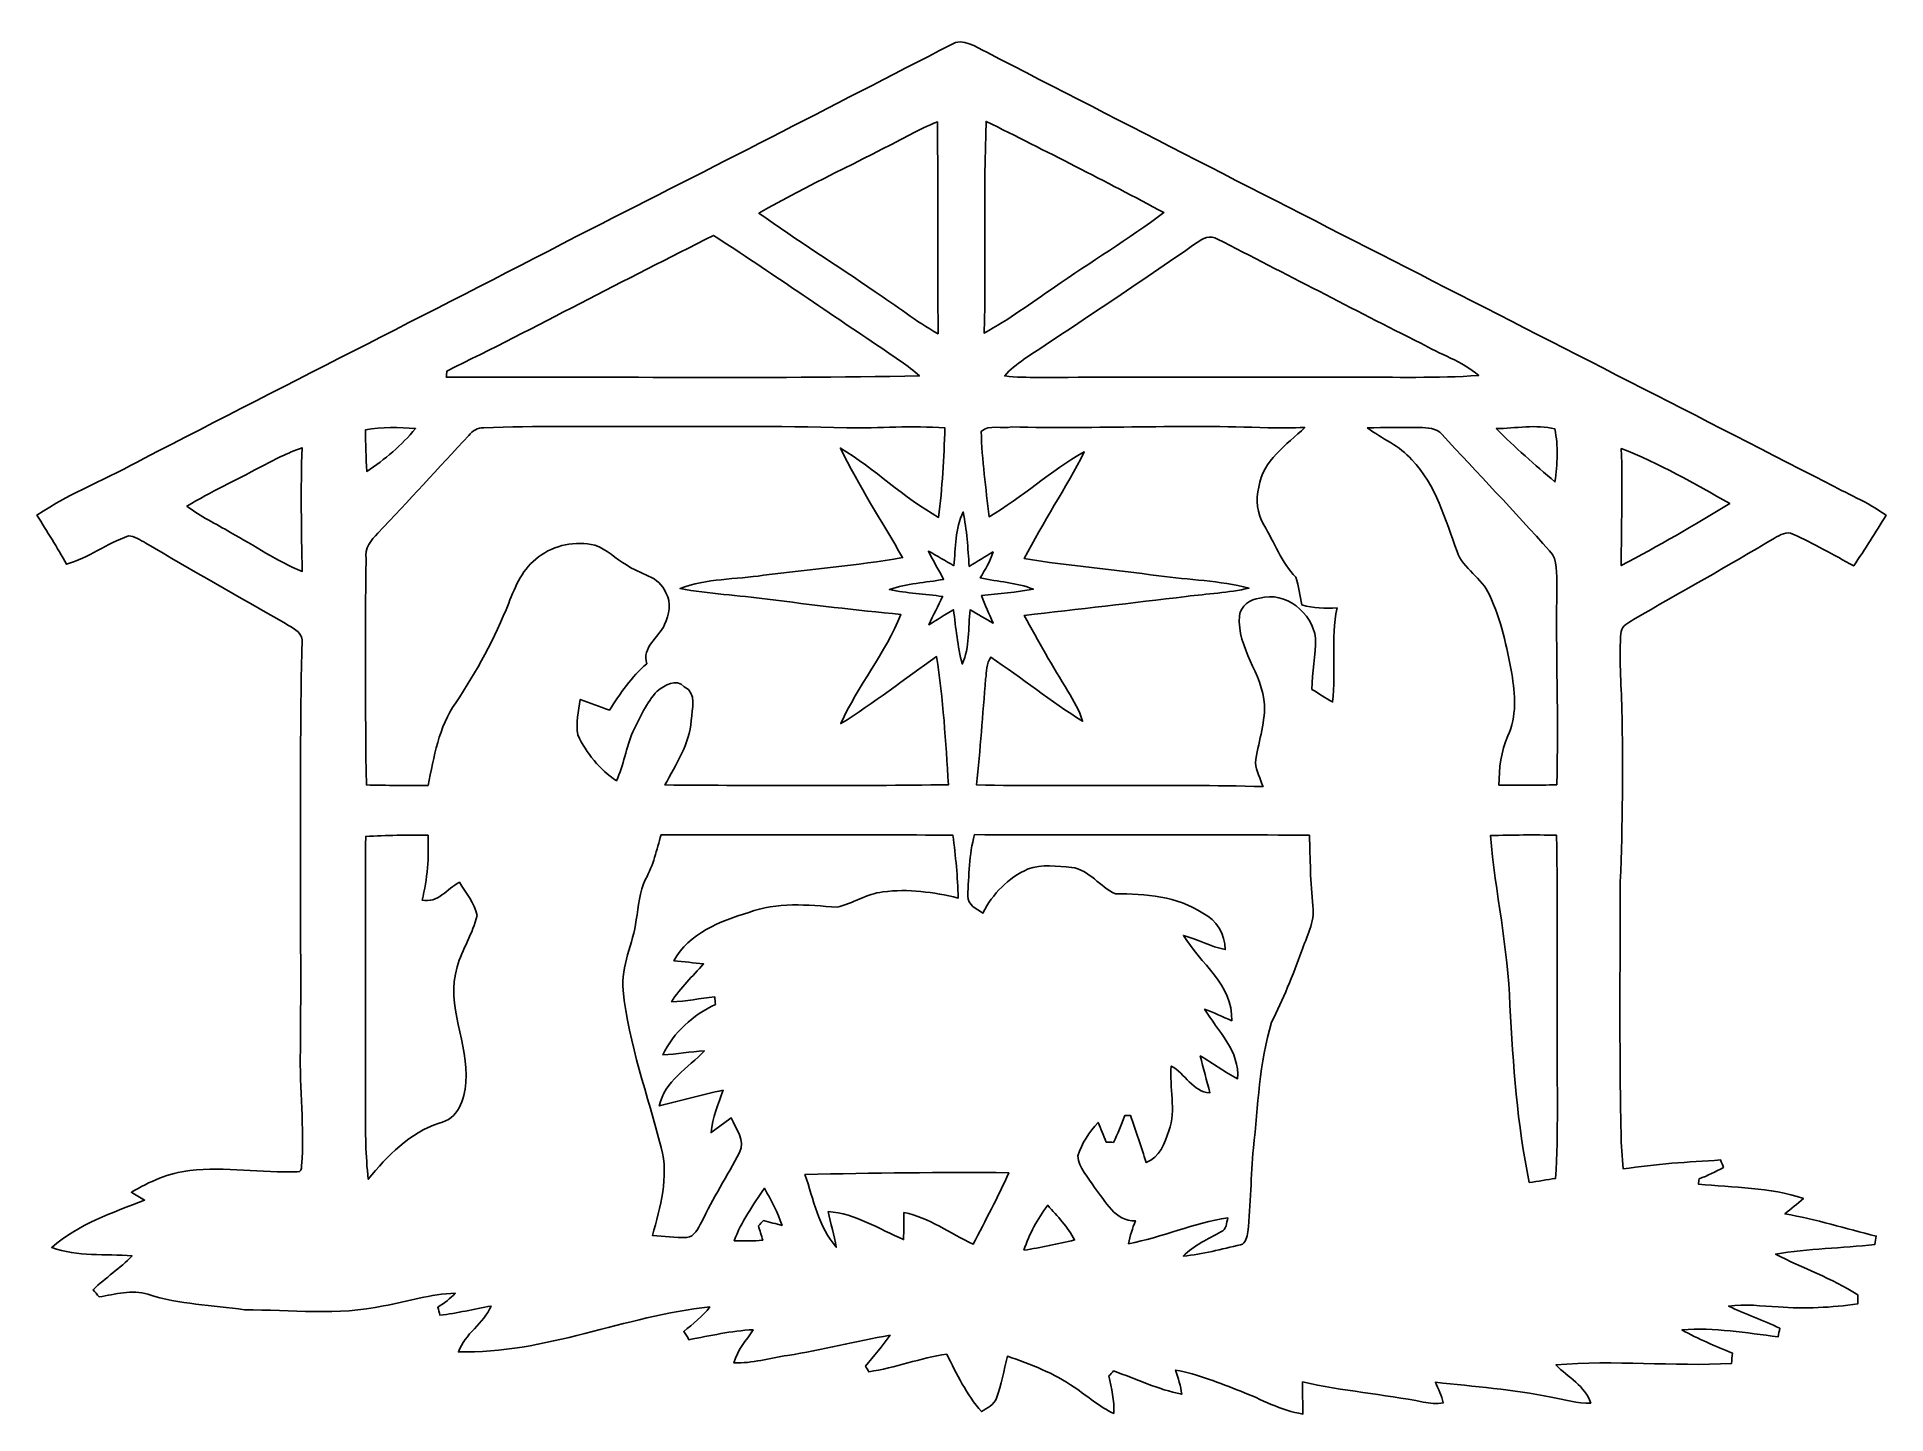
# Model space of a CAD drawing. Header units: centimetres. Extents: x -14.4 to 14.6, y -11 to 10.7.
import ezdxf

# ---------------------------------------------------------------- set-up
doc = ezdxf.new("R2010")
doc.units = ezdxf.units.CM
doc.header["$MEASUREMENT"] = 0
doc.layers.add('Layer 1', color=7, linetype='Continuous')

msp = doc.modelspace()

# ---------------------------------------------------------------- linework, layer by layer
at = {"layer": 'Layer 1'}
for points, knots in [([(-0.05997, 10.57381), (0.13335, 10.69587), (0.33161, 10.53465), (0.50518, 10.45422), (0.50518, 10.45422), (4.89902, 8.18621), (9.30875, 5.94924), (13.70542, 3.68653), (13.70542, 3.68653), (14.01727, 3.51719), (14.35171, 3.38279), (14.64063, 3.17394), (14.64063, 3.17394), (14.47412, 2.90654), (14.30937, 2.63843), (14.13298, 2.37772), (14.13298, 2.37772), (13.81654, 2.54741), (13.5061, 2.73156), (13.17766, 2.8762), (13.17766, 2.8762), (13.07747, 2.92841), (12.97411, 2.86279), (12.88838, 2.81446), (12.88838, 2.81446), (12.15566, 2.37666), (11.40989, 1.96039), (10.66976, 1.53458), (10.66976, 1.53458), (10.59603, 1.48414), (10.49408, 1.44321), (10.47538, 1.34514), (10.47538, 1.34514), (10.43658, 0.93874), (10.47962, 0.53093), (10.48844, 0.12383), (10.48844, 0.12383), (10.50607, -0.7814), (10.50114, -1.68769), (10.46304, -2.59292), (10.46304, -2.59292), (10.46057, -3.90948), (10.44716, -5.22711), (10.47538, -6.54367), (10.47538, -6.54367), (10.47926, -6.73206), (10.48773, -6.91974), (10.5096, -7.10706), (10.5096, -7.10706), (11.01654, -7.0291), (11.52878, -6.99488), (12.04066, -6.96595), (12.04066, -6.96595), (12.05512, -7.00476), (12.06994, -7.04356), (12.08511, -7.08272), (12.08511, -7.08272), (11.9634, -7.15433), (11.83322, -7.21042), (11.70234, -7.26334), (11.70234, -7.26334), (11.69952, -7.2838), (11.69458, -7.32508), (11.69211, -7.34554), (11.69211, -7.34554), (12.24209, -7.40057), (12.81359, -7.39175), (13.3417, -7.57167), (13.3417, -7.57167), (13.24716, -7.65528), (13.14662, -7.73148), (13.05066, -7.81297), (13.05066, -7.81297), (13.53714, -7.89552), (14.0081, -8.04686), (14.48682, -8.16292), (14.48682, -8.16292), (14.47941, -8.20632), (14.47271, -8.24971), (14.46601, -8.29345), (14.46601, -8.29345), (13.94636, -8.35413), (13.42143, -8.35872), (12.90461, -8.44515), (12.90461, -8.44515), (13.32865, -8.67304), (13.79255, -8.82121), (14.19719, -9.0872), (14.19719, -9.0872), (14.19719, -9.13306), (14.19789, -9.17893), (14.1986, -9.22549), (14.1986, -9.22549), (13.78409, -9.29111), (13.36252, -9.30592), (12.94412, -9.277), (12.94412, -9.277), (12.68554, -9.26571), (12.42413, -9.22479), (12.16625, -9.26324), (12.16625, -9.26324), (12.42907, -9.38989), (12.706, -9.48478), (12.96952, -9.61108), (12.96952, -9.61108), (12.96176, -9.65588), (12.95435, -9.70139), (12.9473, -9.7469), (12.9473, -9.7469), (12.44494, -9.68551), (11.94082, -9.5952), (11.43317, -9.6393), (11.43317, -9.6393), (11.68682, -9.78288), (11.95846, -9.89118), (12.22692, -10.00372), (12.22692, -10.00372), (12.22093, -10.05769), (12.21564, -10.11202), (12.21034, -10.1667), (12.21034, -10.1667), (11.29065, -10.21468), (10.3699, -10.10673), (9.45127, -10.18999), (9.45127, -10.18999), (9.64036, -10.38154), (9.91129, -10.51807), (9.99878, -10.7883), (9.99878, -10.7883), (9.78747, -10.79606), (9.58286, -10.73326), (9.37719, -10.69658), (9.37719, -10.69658), (8.77711, -10.57416), (8.1661, -10.52759), (7.55826, -10.46127), (7.55826, -10.46127), (7.60236, -10.56781), (7.65387, -10.67223), (7.68103, -10.78583), (7.68103, -10.78583), (7.57626, -10.80488), (7.46936, -10.79041), (7.366, -10.77242), (7.366, -10.77242), (6.73629, -10.64966), (6.09529, -10.5985), (5.46947, -10.45527), (5.46947, -10.45527), (5.46312, -10.62355), (5.4737, -10.79218), (5.4737, -10.96116), (5.4737, -10.96116), (5.12445, -10.90895), (4.82071, -10.72621), (4.4958, -10.60309), (4.4958, -10.60309), (4.16172, -10.47291), (3.82764, -10.33498), (3.47345, -10.27042), (3.47345, -10.27042), (3.51296, -10.3946), (3.55318, -10.51913), (3.56799, -10.6493), (3.56799, -10.6493), (3.19652, -10.57522), (2.85256, -10.408), (2.49696, -10.28312), (2.49696, -10.28312), (2.47227, -10.30922), (2.44792, -10.33568), (2.42394, -10.36249), (2.42394, -10.36249), (2.46627, -10.55511), (2.51319, -10.75126), (2.49908, -10.95057), (2.49908, -10.95057), (2.27259, -10.84509), (2.08597, -10.67788), (1.87995, -10.541), (1.87995, -10.541), (1.56104, -10.31769), (1.19451, -10.17658), (0.82797, -10.05276), (0.82797, -10.05276), (0.76835, -10.27183), (0.74154, -10.50043), (0.65617, -10.7121), (0.65617, -10.7121), (0.61842, -10.81722), (0.51259, -10.86873), (0.42298, -10.92235), (0.42298, -10.92235), (0.18344, -10.65777), (0.03528, -10.33216), (-0.12629, -10.01854), (-0.12629, -10.01854), (-0.54187, -10.07851), (-0.93557, -10.23655), (-1.35114, -10.29547), (-1.35114, -10.29547), (-1.36384, -10.27359), (-1.38889, -10.2302), (-1.40159, -10.20833), (-1.40159, -10.20833), (-1.27141, -10.04746), (-1.13489, -9.89083), (-1.01635, -9.72114), (-1.01635, -9.72114), (-1.55469, -9.81992), (-2.08562, -9.95468), (-2.62678, -10.03935), (-2.62678, -10.03935), (-2.90724, -10.07921), (-3.18382, -10.16635), (-3.46957, -10.15682), (-3.46957, -10.15682), (-3.41912, -9.95539), (-3.27625, -9.80581), (-3.16971, -9.63577), (-3.16971, -9.63577), (-3.51014, -9.65165), (-3.84316, -9.73138), (-4.17724, -9.79205), (-4.17724, -9.79205), (-4.20441, -9.74866), (-4.23157, -9.70597), (-4.25838, -9.66329), (-4.25838, -9.66329), (-4.11692, -9.54052), (-3.9624, -9.42799), (-3.84951, -9.27629), (-3.84951, -9.27629), (-5.18407, -9.41388), (-6.44172, -10.01959), (-7.80062, -9.98326), (-7.80062, -9.98326), (-7.70184, -9.69574), (-7.4041, -9.54158), (-7.28839, -9.26289), (-7.28839, -9.26289), (-7.5565, -9.30875), (-7.82073, -9.37648), (-8.09131, -9.40752), (-8.09131, -9.40752), (-8.10295, -9.36449), (-8.11424, -9.32251), (-8.12588, -9.28053), (-8.12588, -9.28053), (-8.02569, -9.21844), (-7.9315, -9.14717), (-7.85072, -9.0611), (-7.85072, -9.0611), (-8.23524, -9.06709), (-8.60143, -9.19833), (-8.97784, -9.26077), (-8.97784, -9.26077), (-9.69751, -9.41599), (-10.43587, -9.32427), (-11.16401, -9.32039), (-11.16401, -9.32039), (-11.67059, -9.24278), (-12.192, -9.24101), (-12.68201, -9.07803), (-12.68201, -9.07803), (-12.93742, -8.99583), (-13.19706, -9.08121), (-13.45106, -9.11754), (-13.45106, -9.11754), (-13.48211, -9.07979), (-13.51315, -9.0424), (-13.5442, -9.00536), (-13.5442, -9.00536), (-13.35088, -8.81556), (-13.11734, -8.67198), (-12.93178, -8.47408), (-12.93178, -8.47408), (-13.35158, -8.43915), (-13.79255, -8.49348), (-14.19472, -8.34072), (-14.19472, -8.34072), (-13.77703, -7.97525), (-13.24363, -7.79674), (-12.73634, -7.59566), (-12.73634, -7.59566), (-12.80513, -7.55368), (-12.87427, -7.51311), (-12.94342, -7.47219), (-12.94342, -7.47219), (-12.66049, -7.30779), (-12.35428, -7.16809), (-12.02619, -7.1314), (-12.02619, -7.1314), (-11.46246, -7.06261), (-10.89872, -7.1755), (-10.33498, -7.15081), (-10.33498, -7.15081), (-10.27007, -7.16668), (-10.27254, -7.10353), (-10.2676, -7.05838), (-10.2676, -7.05838), (-10.21962, -6.45231), (-10.30182, -5.84553), (-10.28488, -5.23875), (-10.28488, -5.23875), (-10.27007, -3.08786), (-10.31028, -0.93592), (-10.26019, 1.21391), (-10.26019, 1.21391), (-10.27289, 1.35184), (-10.42564, 1.40229), (-10.52054, 1.47391), (-10.52054, 1.47391), (-11.25608, 1.88877), (-11.99021, 2.30611), (-12.71658, 2.73685), (-12.71658, 2.73685), (-12.80336, 2.78095), (-12.88979, 2.84762), (-12.99069, 2.84974), (-12.99069, 2.84974), (-13.32689, 2.72979), (-13.61687, 2.50402), (-13.96153, 2.40312), (-13.96153, 2.40312), (-14.10688, 2.66629), (-14.26916, 2.91959), (-14.42685, 3.17535), (-14.42685, 3.17535), (-13.90086, 3.53201), (-13.29866, 3.75708), (-12.74516, 4.06647), (-12.74516, 4.06647), (-10.41153, 5.27685), (-8.06203, 6.45513), (-5.73088, 7.66974), (-5.73088, 7.66974), (-3.83575, 8.62824), (-1.94628, 9.59802), (-0.05997, 10.57381), (-0.05997, 10.57381), (-0.05997, 10.57381), (-0.05997, 10.57381), (-0.05997, 10.57381)], [0, 0, 0, 0, 0.01149425, 0.01149425, 0.01149425, 0.01149425, 0.02298851, 0.02298851, 0.02298851, 0.02298851, 0.03448276, 0.03448276, 0.03448276, 0.03448276, 0.04597701, 0.04597701, 0.04597701, 0.04597701, 0.05747126, 0.05747126, 0.05747126, 0.05747126, 0.06896552, 0.06896552, 0.06896552, 0.06896552, 0.08045977, 0.08045977, 0.08045977, 0.08045977, 0.09195402, 0.09195402, 0.09195402, 0.09195402, 0.10344828, 0.10344828, 0.10344828, 0.10344828, 0.11494253, 0.11494253, 0.11494253, 0.11494253, 0.12643678, 0.12643678, 0.12643678, 0.12643678, 0.13793103, 0.13793103, 0.13793103, 0.13793103, 0.14942529, 0.14942529, 0.14942529, 0.14942529, 0.16091954, 0.16091954, 0.16091954, 0.16091954, 0.17241379, 0.17241379, 0.17241379, 0.17241379, 0.18390805, 0.18390805, 0.18390805, 0.18390805, 0.1954023, 0.1954023, 0.1954023, 0.1954023, 0.20689655, 0.20689655, 0.20689655, 0.20689655, 0.2183908, 0.2183908, 0.2183908, 0.2183908, 0.22988506, 0.22988506, 0.22988506, 0.22988506, 0.24137931, 0.24137931, 0.24137931, 0.24137931, 0.25287356, 0.25287356, 0.25287356, 0.25287356, 0.26436782, 0.26436782, 0.26436782, 0.26436782, 0.27586207, 0.27586207, 0.27586207, 0.27586207, 0.28735632, 0.28735632, 0.28735632, 0.28735632, 0.29885057, 0.29885057, 0.29885057, 0.29885057, 0.31034483, 0.31034483, 0.31034483, 0.31034483, 0.32183908, 0.32183908, 0.32183908, 0.32183908, 0.33333333, 0.33333333, 0.33333333, 0.33333333, 0.34482759, 0.34482759, 0.34482759, 0.34482759, 0.35632184, 0.35632184, 0.35632184, 0.35632184, 0.36781609, 0.36781609, 0.36781609, 0.36781609, 0.37931034, 0.37931034, 0.37931034, 0.37931034, 0.3908046, 0.3908046, 0.3908046, 0.3908046, 0.40229885, 0.40229885, 0.40229885, 0.40229885, 0.4137931, 0.4137931, 0.4137931, 0.4137931, 0.42528736, 0.42528736, 0.42528736, 0.42528736, 0.43678161, 0.43678161, 0.43678161, 0.43678161, 0.44827586, 0.44827586, 0.44827586, 0.44827586, 0.45977011, 0.45977011, 0.45977011, 0.45977011, 0.47126437, 0.47126437, 0.47126437, 0.47126437, 0.48275862, 0.48275862, 0.48275862, 0.48275862, 0.49425287, 0.49425287, 0.49425287, 0.49425287, 0.50574713, 0.50574713, 0.50574713, 0.50574713, 0.51724138, 0.51724138, 0.51724138, 0.51724138, 0.52873563, 0.52873563, 0.52873563, 0.52873563, 0.54022989, 0.54022989, 0.54022989, 0.54022989, 0.55172414, 0.55172414, 0.55172414, 0.55172414, 0.56321839, 0.56321839, 0.56321839, 0.56321839, 0.57471264, 0.57471264, 0.57471264, 0.57471264, 0.5862069, 0.5862069, 0.5862069, 0.5862069, 0.59770115, 0.59770115, 0.59770115, 0.59770115, 0.6091954, 0.6091954, 0.6091954, 0.6091954, 0.62068966, 0.62068966, 0.62068966, 0.62068966, 0.63218391, 0.63218391, 0.63218391, 0.63218391, 0.64367816, 0.64367816, 0.64367816, 0.64367816, 0.65517241, 0.65517241, 0.65517241, 0.65517241, 0.66666667, 0.66666667, 0.66666667, 0.66666667, 0.67816092, 0.67816092, 0.67816092, 0.67816092, 0.68965517, 0.68965517, 0.68965517, 0.68965517, 0.70114943, 0.70114943, 0.70114943, 0.70114943, 0.71264368, 0.71264368, 0.71264368, 0.71264368, 0.72413793, 0.72413793, 0.72413793, 0.72413793, 0.73563218, 0.73563218, 0.73563218, 0.73563218, 0.74712644, 0.74712644, 0.74712644, 0.74712644, 0.75862069, 0.75862069, 0.75862069, 0.75862069, 0.77011494, 0.77011494, 0.77011494, 0.77011494, 0.7816092, 0.7816092, 0.7816092, 0.7816092, 0.79310345, 0.79310345, 0.79310345, 0.79310345, 0.8045977, 0.8045977, 0.8045977, 0.8045977, 0.81609195, 0.81609195, 0.81609195, 0.81609195, 0.82758621, 0.82758621, 0.82758621, 0.82758621, 0.83908046, 0.83908046, 0.83908046, 0.83908046, 0.85057471, 0.85057471, 0.85057471, 0.85057471, 0.86206897, 0.86206897, 0.86206897, 0.86206897, 0.87356322, 0.87356322, 0.87356322, 0.87356322, 0.88505747, 0.88505747, 0.88505747, 0.88505747, 0.89655172, 0.89655172, 0.89655172, 0.89655172, 0.90804598, 0.90804598, 0.90804598, 0.90804598, 0.91954023, 0.91954023, 0.91954023, 0.91954023, 0.93103448, 0.93103448, 0.93103448, 0.93103448, 0.94252874, 0.94252874, 0.94252874, 0.94252874, 0.95402299, 0.95402299, 0.95402299, 0.95402299, 0.96551724, 0.96551724, 0.96551724, 0.96551724, 0.97701149, 0.97701149, 0.97701149, 0.97701149, 1, 1, 1, 1]), ([(-0.69709, 9.16164), (-1.48661, 8.74148), (-2.30329, 8.37001), (-3.07834, 7.92445), (-3.07834, 7.92445), (-2.48038, 7.49653), (-1.85349, 7.10918), (-1.25166, 6.6862), (-1.25166, 6.6862), (-0.91616, 6.47559), (-0.6096, 6.21982), (-0.26211, 6.02862), (-0.26211, 6.02862), (-0.26458, 7.13881), (-0.25929, 8.24936), (-0.27234, 9.35919), (-0.27234, 9.35919), (-0.41945, 9.30522), (-0.55951, 9.23537), (-0.69709, 9.16164), (-0.69709, 9.16164), (-0.69709, 9.16164), (-0.69709, 9.16164), (-0.69709, 9.16164)], [0, 0, 0, 0, 0.14285714, 0.14285714, 0.14285714, 0.14285714, 0.28571429, 0.28571429, 0.28571429, 0.28571429, 0.42857143, 0.42857143, 0.42857143, 0.42857143, 0.57142857, 0.57142857, 0.57142857, 0.57142857, 0.71428571, 0.71428571, 0.71428571, 0.71428571, 1, 1, 1, 1]), ([(0.49459, 9.36872), (0.45156, 8.25959), (0.49671, 7.14939), (0.46179, 6.03991), (0.46179, 6.03991), (0.85196, 6.24487), (1.19944, 6.51863), (1.56704, 6.75957), (1.56704, 6.75957), (2.13642, 7.15716), (2.73226, 7.51769), (3.28895, 7.93362), (3.28895, 7.93362), (2.36573, 8.4268), (1.43157, 8.90235), (0.49459, 9.36872), (0.49459, 9.36872), (0.49459, 9.36872), (0.49459, 9.36872), (0.49459, 9.36872)], [0, 0, 0, 0, 0.16666667, 0.16666667, 0.16666667, 0.16666667, 0.33333333, 0.33333333, 0.33333333, 0.33333333, 0.5, 0.5, 0.5, 0.5, 0.66666667, 0.66666667, 0.66666667, 0.66666667, 1, 1, 1, 1]), ([(-7.98336, 5.44089), (-7.98583, 5.41726), (-7.99112, 5.36963), (-7.99359, 5.34599), (-7.99359, 5.34599), (-5.51356, 5.35552), (-3.03318, 5.31918), (-0.55351, 5.36469), (-0.55351, 5.36469), (-0.73307, 5.53403), (-0.94968, 5.65644), (-1.14794, 5.80108), (-1.14794, 5.80108), (-2.02988, 6.39022), (-2.90054, 6.99664), (-3.78989, 7.57414), (-3.78989, 7.57414), (-5.19395, 6.87564), (-6.57719, 6.13445), (-7.98336, 5.44089), (-7.98336, 5.44089), (-7.98336, 5.44089), (-7.98336, 5.44089), (-7.98336, 5.44089)], [0, 0, 0, 0, 0.14285714, 0.14285714, 0.14285714, 0.14285714, 0.28571429, 0.28571429, 0.28571429, 0.28571429, 0.42857143, 0.42857143, 0.42857143, 0.42857143, 0.57142857, 0.57142857, 0.57142857, 0.57142857, 0.71428571, 0.71428571, 0.71428571, 0.71428571, 1, 1, 1, 1]), ([(3.79977, 7.45666), (2.90407, 6.83013), (1.99108, 6.22864), (1.08162, 5.62257), (1.08162, 5.62257), (0.97896, 5.5432), (0.86572, 5.47194), (0.7874, 5.36646), (0.7874, 5.36646), (0.96414, 5.33576), (1.14371, 5.34599), (1.32292, 5.34106), (1.32292, 5.34106), (2.96898, 5.34776), (4.61539, 5.34353), (6.26181, 5.34458), (6.26181, 5.34458), (6.92079, 5.34705), (7.58084, 5.32765), (8.23912, 5.37175), (8.23912, 5.37175), (7.97489, 5.60352), (7.62529, 5.70124), (7.32719, 5.87975), (7.32719, 5.87975), (6.25581, 6.41456), (5.19747, 6.97442), (4.13068, 7.51805), (4.13068, 7.51805), (4.01884, 7.59178), (3.89537, 7.52334), (3.79977, 7.45666), (3.79977, 7.45666), (3.79977, 7.45666), (3.79977, 7.45666), (3.79977, 7.45666)], [0, 0, 0, 0, 0.1, 0.1, 0.1, 0.1, 0.2, 0.2, 0.2, 0.2, 0.3, 0.3, 0.3, 0.3, 0.4, 0.4, 0.4, 0.4, 0.5, 0.5, 0.5, 0.5, 0.6, 0.6, 0.6, 0.6, 0.7, 0.7, 0.7, 0.7, 0.8, 0.8, 0.8, 0.8, 1, 1, 1, 1]), ([(-7.6394, 4.43054), (-8.11671, 3.91936), (-8.58379, 3.39831), (-9.06851, 2.89419), (-9.06851, 2.89419), (-9.17293, 2.78412), (-9.28229, 2.65465), (-9.25371, 2.48744), (-9.25371, 2.48744), (-9.26959, 1.30281), (-9.26536, 0.11712), (-9.24913, -1.06786), (-9.24913, -1.06786), (-8.92598, -1.07562), (-8.60249, -1.07562), (-8.27934, -1.07491), (-8.27934, -1.07491), (-8.18409, -0.62865), (-8.11283, -0.15628), (-7.84401, 0.22543), (-7.84401, 0.22543), (-7.50958, 0.71473), (-7.23336, 1.24178), (-7.01146, 1.79141), (-7.01146, 1.79141), (-6.90421, 2.05916), (-6.78991, 2.34774), (-6.54085, 2.51742), (-6.54085, 2.51742), (-6.29426, 2.70898), (-5.96159, 2.77495), (-5.65785, 2.70369), (-5.65785, 2.70369), (-5.46982, 2.64089), (-5.33083, 2.48885), (-5.16008, 2.39254), (-5.16008, 2.39254), (-4.95371, 2.24084), (-4.64291, 2.22638), (-4.5399, 1.95157), (-4.5399, 1.95157), (-4.44429, 1.79952), (-4.49333, 1.60867), (-4.55965, 1.4545), (-4.55965, 1.4545), (-4.65737, 1.24707), (-4.91949, 1.09643), (-4.84188, 0.8382), (-4.84188, 0.8382), (-5.08318, 0.63465), (-5.25604, 0.36901), (-5.42925, 0.10866), (-5.42925, 0.10866), (-5.58377, 0.1591), (-5.7344, 0.21978), (-5.8861, 0.27728), (-5.8861, 0.27728), (-5.91644, 0.09278), (-5.96018, -0.09419), (-5.92208, -0.28152), (-5.92208, -0.28152), (-5.79155, -0.57079), (-5.58165, -0.82338), (-5.31918, -1.00259), (-5.31918, -1.00259), (-5.2003, -0.75636), (-5.16855, -0.48048), (-5.05848, -0.23178), (-5.05848, -0.23178), (-4.94983, -0.00917), (-4.84505, 0.22401), (-4.67642, 0.40887), (-4.67642, 0.40887), (-4.55613, 0.49989), (-4.38432, 0.61383), (-4.25062, 0.47696), (-4.25062, 0.47696), (-4.04813, 0.37747), (-4.1275, 0.127), (-4.14267, -0.05221), (-4.14267, -0.05221), (-4.17019, -0.42792), (-4.3815, -0.74542), (-4.55507, -1.06751), (-4.55507, -1.06751), (-3.06917, -1.07915), (-1.58256, -1.0862), (-0.09666, -1.06363), (-0.09666, -1.06363), (-0.14534, -0.39123), (-0.17604, 0.28469), (-0.28469, 0.95038), (-0.28469, 0.95038), (-0.78916, 0.6036), (-1.26718, 0.21696), (-1.7907, -0.10195), (-1.7907, -0.10195), (-1.52329, 0.49459), (-1.0862, 1.00401), (-0.84878, 1.61431), (-0.84878, 1.61431), (-1.54869, 1.68099), (-2.24684, 1.76424), (-2.94393, 1.85491), (-2.94393, 1.85491), (-3.40148, 1.91523), (-3.86433, 1.9364), (-4.31835, 2.02036), (-4.31835, 2.02036), (-3.90208, 2.18228), (-3.4417, 2.16288), (-3.00496, 2.22956), (-3.00496, 2.22956), (-2.27753, 2.32904), (-1.5427, 2.37843), (-0.81986, 2.50754), (-0.81986, 2.50754), (-1.14476, 3.08116), (-1.50777, 3.63573), (-1.79529, 4.22945), (-1.79529, 4.22945), (-1.25765, 3.90243), (-0.80222, 3.45122), (-0.25471, 3.13902), (-0.25471, 3.13902), (-0.19403, 3.60574), (-0.16722, 4.07599), (-0.15416, 4.54625), (-0.15416, 4.54625), (-0.66887, 4.58788), (-1.18357, 4.54237), (-1.69827, 4.54801), (-1.69827, 4.54801), (-2.78377, 4.58682), (-3.87068, 4.56177), (-4.95653, 4.56847), (-4.95653, 4.56847), (-5.7725, 4.56353), (-6.58883, 4.58329), (-7.40445, 4.55083), (-7.40445, 4.55083), (-7.49935, 4.55471), (-7.57873, 4.49756), (-7.6394, 4.43054), (-7.6394, 4.43054), (-7.6394, 4.43054), (-7.6394, 4.43054), (-7.6394, 4.43054)], [0, 0, 0, 0, 0.02631579, 0.02631579, 0.02631579, 0.02631579, 0.05263158, 0.05263158, 0.05263158, 0.05263158, 0.07894737, 0.07894737, 0.07894737, 0.07894737, 0.10526316, 0.10526316, 0.10526316, 0.10526316, 0.13157895, 0.13157895, 0.13157895, 0.13157895, 0.15789474, 0.15789474, 0.15789474, 0.15789474, 0.18421053, 0.18421053, 0.18421053, 0.18421053, 0.21052632, 0.21052632, 0.21052632, 0.21052632, 0.23684211, 0.23684211, 0.23684211, 0.23684211, 0.26315789, 0.26315789, 0.26315789, 0.26315789, 0.28947368, 0.28947368, 0.28947368, 0.28947368, 0.31578947, 0.31578947, 0.31578947, 0.31578947, 0.34210526, 0.34210526, 0.34210526, 0.34210526, 0.36842105, 0.36842105, 0.36842105, 0.36842105, 0.39473684, 0.39473684, 0.39473684, 0.39473684, 0.42105263, 0.42105263, 0.42105263, 0.42105263, 0.44736842, 0.44736842, 0.44736842, 0.44736842, 0.47368421, 0.47368421, 0.47368421, 0.47368421, 0.5, 0.5, 0.5, 0.5, 0.52631579, 0.52631579, 0.52631579, 0.52631579, 0.55263158, 0.55263158, 0.55263158, 0.55263158, 0.57894737, 0.57894737, 0.57894737, 0.57894737, 0.60526316, 0.60526316, 0.60526316, 0.60526316, 0.63157895, 0.63157895, 0.63157895, 0.63157895, 0.65789474, 0.65789474, 0.65789474, 0.65789474, 0.68421053, 0.68421053, 0.68421053, 0.68421053, 0.71052632, 0.71052632, 0.71052632, 0.71052632, 0.73684211, 0.73684211, 0.73684211, 0.73684211, 0.76315789, 0.76315789, 0.76315789, 0.76315789, 0.78947368, 0.78947368, 0.78947368, 0.78947368, 0.81578947, 0.81578947, 0.81578947, 0.81578947, 0.84210526, 0.84210526, 0.84210526, 0.84210526, 0.86842105, 0.86842105, 0.86842105, 0.86842105, 0.89473684, 0.89473684, 0.89473684, 0.89473684, 0.92105263, 0.92105263, 0.92105263, 0.92105263, 0.94736842, 0.94736842, 0.94736842, 0.94736842, 1, 1, 1, 1]), ([(-9.2643, 4.51661), (-9.25865, 4.29895), (-9.2523, 4.08129), (-9.24384, 3.86327), (-9.24384, 3.86327), (-8.95879, 4.05095), (-8.6935, 4.27426), (-8.47513, 4.53778), (-8.47513, 4.53778), (-8.73795, 4.56283), (-9.00324, 4.56036), (-9.2643, 4.51661), (-9.2643, 4.51661), (-9.2643, 4.51661), (-9.2643, 4.51661), (-9.2643, 4.51661)], [0, 0, 0, 0, 0.2, 0.2, 0.2, 0.2, 0.4, 0.4, 0.4, 0.4, 0.6, 0.6, 0.6, 0.6, 1, 1, 1, 1]), ([(0.41734, 4.49157), (0.42721, 4.04213), (0.49177, 3.59586), (0.54116, 3.1496), (0.54116, 3.1496), (1.06221, 3.45511), (1.50848, 3.87526), (2.03553, 4.16948), (2.03553, 4.16948), (1.74837, 3.59551), (1.38395, 3.06388), (1.09361, 2.49202), (1.09361, 2.49202), (1.79634, 2.37702), (2.50613, 2.3181), (3.21134, 2.22109), (3.21134, 2.22109), (3.68371, 2.15865), (4.16384, 2.14524), (4.62809, 2.02883), (4.62809, 2.02883), (4.30389, 1.95227), (3.96946, 1.93816), (3.63996, 1.89653), (3.63996, 1.89653), (2.79118, 1.79564), (1.94239, 1.69369), (1.09326, 1.59844), (1.09326, 1.59844), (1.31057, 1.19451), (1.54129, 0.79728), (1.78082, 0.40569), (1.78082, 0.40569), (1.87007, 0.25612), (1.96215, 0.10442), (2.01013, -0.06491), (2.01013, -0.06491), (1.51271, 0.24659), (1.05198, 0.61172), (0.56833, 0.94298), (0.56833, 0.94298), (0.49706, 0.8442), (0.50518, 0.71332), (0.48648, 0.59902), (0.48648, 0.59902), (0.43991, 0.04374), (0.40252, -0.51259), (0.34431, -1.06715), (0.34431, -1.06715), (1.84503, -1.09784), (3.3468, -1.04881), (4.84717, -1.09432), (4.84717, -1.09432), (4.80519, -0.97049), (4.74133, -0.85125), (4.72899, -0.71967), (4.72899, -0.71967), (4.76321, -0.41416), (4.87786, -0.11994), (4.87221, 0.1905), (4.87221, 0.1905), (4.84117, 0.68651), (4.43195, 1.08056), (4.47781, 1.59067), (4.47781, 1.59067), (4.49298, 1.74942), (4.64714, 1.85314), (4.79531, 1.87149), (4.79531, 1.87149), (5.20312, 1.98226), (5.62046, 1.63936), (5.67372, 1.24178), (5.67372, 1.24178), (5.67372, 0.97261), (5.61728, 0.70556), (5.61657, 0.43568), (5.61657, 0.43568), (5.72241, 0.36724), (5.82859, 0.29704), (5.94042, 0.23813), (5.94042, 0.23813), (6.0011, 0.7299), (5.90621, 1.22908), (6.01098, 1.71662), (6.01098, 1.71662), (5.82542, 1.71238), (5.63633, 1.70674), (5.45747, 1.76389), (5.45747, 1.76389), (5.42713, 1.90853), (5.41337, 2.06058), (5.36257, 2.19781), (5.36257, 2.19781), (5.13292, 2.4324), (5.02814, 2.74779), (4.85775, 3.02154), (4.85775, 3.02154), (4.75862, 3.20005), (4.72899, 3.41842), (4.7812, 3.61633), (4.7812, 3.61633), (4.83764, 4.03578), (5.22323, 4.28096), (5.50333, 4.55436), (5.50333, 4.55436), (5.30931, 4.54942), (5.11598, 4.54378), (4.92231, 4.55013), (4.92231, 4.55013), (3.5814, 4.60234), (2.24014, 4.53178), (0.89923, 4.56212), (0.89923, 4.56212), (0.75106, 4.52473), (0.53799, 4.61081), (0.41734, 4.49157), (0.41734, 4.49157), (0.41734, 4.49157), (0.41734, 4.49157), (0.41734, 4.49157)], [0, 0, 0, 0, 0.03225806, 0.03225806, 0.03225806, 0.03225806, 0.06451613, 0.06451613, 0.06451613, 0.06451613, 0.09677419, 0.09677419, 0.09677419, 0.09677419, 0.12903226, 0.12903226, 0.12903226, 0.12903226, 0.16129032, 0.16129032, 0.16129032, 0.16129032, 0.19354839, 0.19354839, 0.19354839, 0.19354839, 0.22580645, 0.22580645, 0.22580645, 0.22580645, 0.25806452, 0.25806452, 0.25806452, 0.25806452, 0.29032258, 0.29032258, 0.29032258, 0.29032258, 0.32258065, 0.32258065, 0.32258065, 0.32258065, 0.35483871, 0.35483871, 0.35483871, 0.35483871, 0.38709677, 0.38709677, 0.38709677, 0.38709677, 0.41935484, 0.41935484, 0.41935484, 0.41935484, 0.4516129, 0.4516129, 0.4516129, 0.4516129, 0.48387097, 0.48387097, 0.48387097, 0.48387097, 0.51612903, 0.51612903, 0.51612903, 0.51612903, 0.5483871, 0.5483871, 0.5483871, 0.5483871, 0.58064516, 0.58064516, 0.58064516, 0.58064516, 0.61290323, 0.61290323, 0.61290323, 0.61290323, 0.64516129, 0.64516129, 0.64516129, 0.64516129, 0.67741935, 0.67741935, 0.67741935, 0.67741935, 0.70967742, 0.70967742, 0.70967742, 0.70967742, 0.74193548, 0.74193548, 0.74193548, 0.74193548, 0.77419355, 0.77419355, 0.77419355, 0.77419355, 0.80645161, 0.80645161, 0.80645161, 0.80645161, 0.83870968, 0.83870968, 0.83870968, 0.83870968, 0.87096774, 0.87096774, 0.87096774, 0.87096774, 0.90322581, 0.90322581, 0.90322581, 0.90322581, 0.93548387, 0.93548387, 0.93548387, 0.93548387, 1, 1, 1, 1]), ([(6.48547, 4.54731), (6.71689, 4.37727), (6.99452, 4.26896), (7.18573, 4.04636), (7.18573, 4.04636), (7.56708, 3.65125), (7.71349, 3.10656), (7.89728, 2.60491), (7.89728, 2.60491), (7.99112, 2.32481), (8.29451, 2.19075), (8.40669, 1.92017), (8.40669, 1.92017), (8.59049, 1.5307), (8.67833, 1.10349), (8.75877, 0.68298), (8.75877, 0.68298), (8.80921, 0.36019), (8.84061, 0.00635), (8.69456, -0.29739), (8.69456, -0.29739), (8.58696, -0.5394), (8.55768, -0.80574), (8.55416, -1.06856), (8.55416, -1.06856), (8.85719, -1.07844), (9.16058, -1.07174), (9.46432, -1.06539), (9.46432, -1.06539), (9.49572, -0.02258), (9.44704, 1.02094), (9.46609, 2.0634), (9.46609, 2.0634), (9.4555, 2.24755), (9.49149, 2.46698), (9.35214, 2.61373), (9.35214, 2.61373), (8.79934, 3.23638), (8.21902, 3.83364), (7.65916, 4.44994), (7.65916, 4.44994), (7.57237, 4.5466), (7.43021, 4.5526), (7.31061, 4.55224), (7.31061, 4.55224), (7.03545, 4.55789), (6.76063, 4.55471), (6.48547, 4.54731), (6.48547, 4.54731), (6.48547, 4.54731), (6.48547, 4.54731), (6.48547, 4.54731)], [0, 0, 0, 0, 0.07142857, 0.07142857, 0.07142857, 0.07142857, 0.14285714, 0.14285714, 0.14285714, 0.14285714, 0.21428571, 0.21428571, 0.21428571, 0.21428571, 0.28571429, 0.28571429, 0.28571429, 0.28571429, 0.35714286, 0.35714286, 0.35714286, 0.35714286, 0.42857143, 0.42857143, 0.42857143, 0.42857143, 0.5, 0.5, 0.5, 0.5, 0.57142857, 0.57142857, 0.57142857, 0.57142857, 0.64285714, 0.64285714, 0.64285714, 0.64285714, 0.71428571, 0.71428571, 0.71428571, 0.71428571, 0.78571429, 0.78571429, 0.78571429, 0.78571429, 0.85714286, 0.85714286, 0.85714286, 0.85714286, 1, 1, 1, 1]), ([(8.51429, 4.53672), (8.80286, 4.23827), (9.12142, 3.97016), (9.43575, 3.69888), (9.43575, 3.69888), (9.47279, 3.97334), (9.49043, 4.26085), (9.43469, 4.53249), (9.43469, 4.53249), (9.13518, 4.60657), (8.81874, 4.53954), (8.51429, 4.53672), (8.51429, 4.53672), (8.51429, 4.53672), (8.51429, 4.53672), (8.51429, 4.53672)], [0, 0, 0, 0, 0.2, 0.2, 0.2, 0.2, 0.4, 0.4, 0.4, 0.4, 0.6, 0.6, 0.6, 0.6, 1, 1, 1, 1]), ([(-10.91706, 3.931), (-11.30053, 3.72498), (-11.69564, 3.54083), (-12.06994, 3.31717), (-12.06994, 3.31717), (-11.85933, 3.15101), (-11.61168, 3.04094), (-11.38343, 2.9016), (-11.38343, 2.9016), (-11.00737, 2.69981), (-10.6553, 2.44792), (-10.25701, 2.29023), (-10.25701, 2.29023), (-10.27148, 2.93864), (-10.28065, 3.5874), (-10.25948, 4.2358), (-10.25948, 4.2358), (-10.48844, 4.15713), (-10.70257, 4.04213), (-10.91706, 3.931), (-10.91706, 3.931), (-10.91706, 3.931), (-10.91706, 3.931), (-10.91706, 3.931)], [0, 0, 0, 0, 0.14285714, 0.14285714, 0.14285714, 0.14285714, 0.28571429, 0.28571429, 0.28571429, 0.28571429, 0.42857143, 0.42857143, 0.42857143, 0.42857143, 0.57142857, 0.57142857, 0.57142857, 0.57142857, 0.71428571, 0.71428571, 0.71428571, 0.71428571, 1, 1, 1, 1]), ([(10.47785, 4.2231), (10.5029, 3.60962), (10.47644, 2.99579), (10.47926, 2.38231), (10.47926, 2.38231), (11.05782, 2.69028), (11.62756, 3.01625), (12.1853, 3.36056), (12.1853, 3.36056), (11.62685, 3.66712), (11.07475, 3.99556), (10.47785, 4.2231), (10.47785, 4.2231), (10.47785, 4.2231), (10.47785, 4.2231), (10.47785, 4.2231)], [0, 0, 0, 0, 0.2, 0.2, 0.2, 0.2, 0.4, 0.4, 0.4, 0.4, 0.6, 0.6, 0.6, 0.6, 1, 1, 1, 1]), ([(-0.01164, 2.37984), (-0.14605, 2.45533), (-0.27623, 2.53753), (-0.4131, 2.60738), (-0.4131, 2.60738), (-0.33761, 2.45816), (-0.25188, 2.31422), (-0.17463, 2.16535), (-0.17463, 2.16535), (-0.45755, 2.11067), (-0.75318, 2.10679), (-1.02553, 2.00554), (-1.02553, 2.00554), (-0.75071, 1.94486), (-0.46743, 1.93781), (-0.18944, 1.89653), (-0.18944, 1.89653), (-0.25859, 1.74731), (-0.33973, 1.60408), (-0.40534, 1.45274), (-0.40534, 1.45274), (-0.27517, 1.52894), (-0.14923, 1.61149), (-0.01976, 1.68839), (-0.01976, 1.68839), (0.01976, 1.40264), (0.04516, 1.11337), (0.11783, 0.83326), (0.11783, 0.83326), (0.24059, 1.0982), (0.20743, 1.403), (0.24306, 1.68628), (0.24306, 1.68628), (0.36336, 1.61713), (0.48225, 1.54446), (0.60501, 1.47884), (0.60501, 1.47884), (0.54116, 1.62172), (0.47413, 1.76283), (0.42228, 1.91064), (0.42228, 1.91064), (0.69497, 1.93604), (0.96732, 1.96427), (1.23754, 2.01013), (1.23754, 2.01013), (0.9719, 2.11984), (0.67945, 2.12407), (0.40287, 2.18899), (0.40287, 2.18899), (0.48048, 2.31951), (0.55668, 2.45181), (0.6029, 2.59715), (0.6029, 2.59715), (0.47484, 2.52624), (0.35384, 2.44404), (0.22789, 2.36926), (0.22789, 2.36926), (0.20708, 2.65571), (0.19085, 2.94358), (0.1337, 3.22509), (0.1337, 3.22509), (0.00176, 2.9651), (0.01623, 2.66171), (-0.01164, 2.37984), (-0.01164, 2.37984), (-0.01164, 2.37984), (-0.01164, 2.37984), (-0.01164, 2.37984)], [0, 0, 0, 0, 0.05555556, 0.05555556, 0.05555556, 0.05555556, 0.11111111, 0.11111111, 0.11111111, 0.11111111, 0.16666667, 0.16666667, 0.16666667, 0.16666667, 0.22222222, 0.22222222, 0.22222222, 0.22222222, 0.27777778, 0.27777778, 0.27777778, 0.27777778, 0.33333333, 0.33333333, 0.33333333, 0.33333333, 0.38888889, 0.38888889, 0.38888889, 0.38888889, 0.44444444, 0.44444444, 0.44444444, 0.44444444, 0.5, 0.5, 0.5, 0.5, 0.55555556, 0.55555556, 0.55555556, 0.55555556, 0.61111111, 0.61111111, 0.61111111, 0.61111111, 0.66666667, 0.66666667, 0.66666667, 0.66666667, 0.72222222, 0.72222222, 0.72222222, 0.72222222, 0.77777778, 0.77777778, 0.77777778, 0.77777778, 0.83333333, 0.83333333, 0.83333333, 0.83333333, 0.88888889, 0.88888889, 0.88888889, 0.88888889, 1, 1, 1, 1]), ([(-9.25971, -1.87784), (-9.26289, -3.30376), (-9.25654, -4.72969), (-9.26359, -6.15597), (-9.26359, -6.15597), (-9.26394, -6.52709), (-9.26183, -6.89963), (-9.21879, -7.26934), (-9.21879, -7.26934), (-8.91963, -6.89786), (-8.56933, -6.54085), (-8.10683, -6.38493), (-8.10683, -6.38493), (-7.81121, -6.32883), (-7.69832, -6.01416), (-7.68738, -5.74922), (-7.68738, -5.74922), (-7.62988, -5.13256), (-8.01158, -4.53919), (-7.82038, -3.92853), (-7.82038, -3.92853), (-7.74524, -3.64843), (-7.57096, -3.40325), (-7.50782, -3.12103), (-7.50782, -3.12103), (-7.54098, -2.92418), (-7.69303, -2.77001), (-7.78686, -2.59786), (-7.78686, -2.59786), (-7.97736, -2.69981), (-8.12941, -2.93582), (-8.37318, -2.87761), (-8.37318, -2.87761), (-8.28604, -2.54564), (-8.26629, -2.20169), (-8.27758, -1.85984), (-8.27758, -1.85984), (-8.60496, -1.85455), (-8.93269, -1.85773), (-9.25971, -1.87784), (-9.25971, -1.87784), (-9.25971, -1.87784), (-9.25971, -1.87784), (-9.25971, -1.87784)], [0, 0, 0, 0, 0.08333333, 0.08333333, 0.08333333, 0.08333333, 0.16666667, 0.16666667, 0.16666667, 0.16666667, 0.25, 0.25, 0.25, 0.25, 0.33333333, 0.33333333, 0.33333333, 0.33333333, 0.41666667, 0.41666667, 0.41666667, 0.41666667, 0.5, 0.5, 0.5, 0.5, 0.58333333, 0.58333333, 0.58333333, 0.58333333, 0.66666667, 0.66666667, 0.66666667, 0.66666667, 0.75, 0.75, 0.75, 0.75, 0.83333333, 0.83333333, 0.83333333, 0.83333333, 1, 1, 1, 1]), ([(-4.61574, -1.85173), (-4.68418, -2.0888), (-4.73816, -2.33186), (-4.85881, -2.54988), (-4.85881, -2.54988), (-4.96323, -2.74743), (-4.96817, -2.97568), (-5.00733, -3.19123), (-5.00733, -3.19123), (-5.05143, -3.56447), (-5.25145, -3.91195), (-5.213, -4.29683), (-5.213, -4.29683), (-5.12621, -5.14456), (-4.82177, -5.94748), (-4.61504, -6.76875), (-4.61504, -6.76875), (-4.48628, -7.23759), (-4.63338, -7.70396), (-4.75015, -8.15516), (-4.75015, -8.15516), (-4.572, -8.16928), (-4.39314, -8.18656), (-4.21393, -8.18621), (-4.21393, -8.18621), (-4.08799, -8.17351), (-4.03648, -8.04016), (-3.98004, -7.94561), (-3.98004, -7.94561), (-3.80224, -7.56849), (-3.57399, -7.21783), (-3.3842, -6.84706), (-3.3842, -6.84706), (-3.28189, -6.65762), (-3.4417, -6.47277), (-3.51367, -6.30449), (-3.51367, -6.30449), (-3.62162, -6.37752), (-3.72251, -6.46077), (-3.83081, -6.53415), (-3.83081, -6.53415), (-3.81247, -6.29991), (-3.71404, -6.08683), (-3.64031, -5.86775), (-3.64031, -5.86775), (-3.97828, -5.93654), (-4.30953, -6.03285), (-4.64397, -6.11611), (-4.64397, -6.11611), (-4.56459, -5.72311), (-4.18747, -5.52027), (-3.93559, -5.24969), (-3.93559, -5.24969), (-4.15431, -5.26133), (-4.36986, -5.30331), (-4.58823, -5.3146), (-4.58823, -5.3146), (-4.41925, -4.95618), (-4.11339, -4.68736), (-3.76061, -4.51873), (-3.76061, -4.51873), (-3.76484, -4.47922), (-3.76873, -4.43971), (-3.77296, -4.4009), (-3.77296, -4.4009), (-3.99979, -4.42066), (-4.2231, -4.47428), (-4.4517, -4.4764), (-4.4517, -4.4764), (-4.312, -4.25626), (-4.12009, -4.07705), (-3.94864, -3.88232), (-3.94864, -3.88232), (-4.10386, -3.86539), (-4.25873, -3.84845), (-4.4136, -3.83152), (-4.4136, -3.83152), (-4.18077, -3.4036), (-3.68229, -3.2071), (-3.23885, -3.07234), (-3.23885, -3.07234), (-2.79259, -2.90442), (-2.31352, -2.95628), (-1.84961, -2.98944), (-1.84961, -2.98944), (-1.60161, -2.93441), (-1.38501, -2.77777), (-1.12854, -2.7499), (-1.12854, -2.7499), (-0.73166, -2.69663), (-0.33126, -2.75378), (0.05574, -2.84586), (0.05574, -2.84586), (0.04621, -2.51601), (0.01587, -2.18652), (-0.02893, -1.85984), (-0.02893, -1.85984), (-1.55787, -1.84115), (-3.08681, -1.85738), (-4.61574, -1.85173), (-4.61574, -1.85173), (-4.61574, -1.85173), (-4.61574, -1.85173), (-4.61574, -1.85173)], [0, 0, 0, 0, 0.03703704, 0.03703704, 0.03703704, 0.03703704, 0.07407407, 0.07407407, 0.07407407, 0.07407407, 0.11111111, 0.11111111, 0.11111111, 0.11111111, 0.14814815, 0.14814815, 0.14814815, 0.14814815, 0.18518519, 0.18518519, 0.18518519, 0.18518519, 0.22222222, 0.22222222, 0.22222222, 0.22222222, 0.25925926, 0.25925926, 0.25925926, 0.25925926, 0.2962963, 0.2962963, 0.2962963, 0.2962963, 0.33333333, 0.33333333, 0.33333333, 0.33333333, 0.37037037, 0.37037037, 0.37037037, 0.37037037, 0.40740741, 0.40740741, 0.40740741, 0.40740741, 0.44444444, 0.44444444, 0.44444444, 0.44444444, 0.48148148, 0.48148148, 0.48148148, 0.48148148, 0.51851852, 0.51851852, 0.51851852, 0.51851852, 0.55555556, 0.55555556, 0.55555556, 0.55555556, 0.59259259, 0.59259259, 0.59259259, 0.59259259, 0.62962963, 0.62962963, 0.62962963, 0.62962963, 0.66666667, 0.66666667, 0.66666667, 0.66666667, 0.7037037, 0.7037037, 0.7037037, 0.7037037, 0.74074074, 0.74074074, 0.74074074, 0.74074074, 0.77777778, 0.77777778, 0.77777778, 0.77777778, 0.81481481, 0.81481481, 0.81481481, 0.81481481, 0.85185185, 0.85185185, 0.85185185, 0.85185185, 0.88888889, 0.88888889, 0.88888889, 0.88888889, 0.92592593, 0.92592593, 0.92592593, 0.92592593, 1, 1, 1, 1]), ([(0.3115, -1.84891), (0.22754, -2.16394), (0.21907, -2.49308), (0.20673, -2.81693), (0.20673, -2.81693), (0.20461, -2.9531), (0.34219, -3.02119), (0.44274, -3.08151), (0.44274, -3.08151), (0.5969, -2.78165), (0.84138, -2.52589), (1.15253, -2.38901), (1.15253, -2.38901), (1.37054, -2.30893), (1.61149, -2.34703), (1.83762, -2.36326), (1.83762, -2.36326), (2.11667, -2.40312), (2.28318, -2.673), (2.52836, -2.77989), (2.52836, -2.77989), (2.99755, -2.77918), (3.49956, -2.81446), (3.90066, -3.08434), (3.90066, -3.08434), (4.11586, -3.1877), (4.25168, -3.41877), (4.25344, -3.65689), (4.25344, -3.65689), (4.02555, -3.60927), (3.81776, -3.49956), (3.59586, -3.43288), (3.59586, -3.43288), (3.85657, -3.87456), (4.37727, -4.21005), (4.35539, -4.77485), (4.35539, -4.77485), (4.21252, -4.71417), (4.07317, -4.64855), (3.92853, -4.59387), (3.92853, -4.59387), (4.13597, -4.93607), (4.48486, -5.25674), (4.44782, -5.68925), (4.44782, -5.68925), (4.24039, -5.588), (4.06012, -5.4416), (3.85974, -5.32836), (3.85974, -5.32836), (3.90666, -5.52379), (3.96487, -5.71606), (4.01002, -5.91185), (4.01002, -5.91185), (3.73874, -5.89421), (3.6255, -5.60458), (3.4036, -5.48852), (3.4036, -5.48852), (3.36973, -5.82754), (3.48897, -6.1782), (3.36479, -6.50663), (3.36479, -6.50663), (3.30941, -6.70489), (3.21416, -6.91974), (3.01166, -7.00617), (3.01166, -7.00617), (2.93017, -6.75852), (2.84621, -6.51122), (2.7619, -6.26463), (2.7619, -6.26463), (2.74002, -6.26533), (2.69628, -6.26604), (2.67441, -6.26639), (2.67441, -6.26639), (2.6222, -6.40997), (2.56575, -6.55214), (2.49555, -6.68831), (2.49555, -6.68831), (2.46733, -6.6869), (2.41088, -6.68443), (2.38266, -6.68302), (2.38266, -6.68302), (2.34103, -6.57966), (2.29941, -6.47629), (2.2546, -6.37434), (2.2546, -6.37434), (2.11772, -6.52709), (1.99531, -6.70384), (1.93463, -6.90104), (1.93463, -6.90104), (1.94486, -7.09471), (2.10467, -7.23935), (2.1971, -7.39846), (2.1971, -7.39846), (2.37137, -7.60801), (2.52024, -7.93997), (2.84127, -7.92233), (2.84127, -7.92233), (2.79576, -8.03945), (2.75378, -8.15834), (2.73332, -8.28322), (2.73332, -8.28322), (3.26143, -8.18162), (3.75814, -7.95373), (4.29189, -7.87471), (4.29189, -7.87471), (4.27461, -7.95514), (4.27531, -8.05815), (4.18606, -8.09519), (4.18606, -8.09519), (3.97757, -8.20596), (3.76555, -8.3125), (3.59234, -8.4769), (3.59234, -8.4769), (3.89749, -8.44585), (4.19629, -8.36859), (4.49474, -8.2998), (4.49474, -8.2998), (4.58152, -8.27581), (4.59317, -8.17245), (4.60657, -8.09801), (4.60657, -8.09801), (4.6609, -7.65916), (4.64961, -7.21572), (4.69688, -6.77616), (4.69688, -6.77616), (4.76956, -6.11505), (4.78472, -5.43842), (4.98228, -4.79848), (4.98228, -4.79848), (5.16043, -4.43724), (5.31671, -4.06576), (5.45147, -3.68618), (5.45147, -3.68618), (5.52979, -3.45334), (5.66737, -3.22686), (5.63069, -2.97109), (5.63069, -2.97109), (5.59012, -2.60209), (5.58906, -2.22991), (5.57671, -1.85984), (5.57671, -1.85984), (3.82199, -1.84009), (2.06657, -1.8609), (0.3115, -1.84891), (0.3115, -1.84891), (0.3115, -1.84891), (0.3115, -1.84891), (0.3115, -1.84891)], [0, 0, 0, 0, 0.02631579, 0.02631579, 0.02631579, 0.02631579, 0.05263158, 0.05263158, 0.05263158, 0.05263158, 0.07894737, 0.07894737, 0.07894737, 0.07894737, 0.10526316, 0.10526316, 0.10526316, 0.10526316, 0.13157895, 0.13157895, 0.13157895, 0.13157895, 0.15789474, 0.15789474, 0.15789474, 0.15789474, 0.18421053, 0.18421053, 0.18421053, 0.18421053, 0.21052632, 0.21052632, 0.21052632, 0.21052632, 0.23684211, 0.23684211, 0.23684211, 0.23684211, 0.26315789, 0.26315789, 0.26315789, 0.26315789, 0.28947368, 0.28947368, 0.28947368, 0.28947368, 0.31578947, 0.31578947, 0.31578947, 0.31578947, 0.34210526, 0.34210526, 0.34210526, 0.34210526, 0.36842105, 0.36842105, 0.36842105, 0.36842105, 0.39473684, 0.39473684, 0.39473684, 0.39473684, 0.42105263, 0.42105263, 0.42105263, 0.42105263, 0.44736842, 0.44736842, 0.44736842, 0.44736842, 0.47368421, 0.47368421, 0.47368421, 0.47368421, 0.5, 0.5, 0.5, 0.5, 0.52631579, 0.52631579, 0.52631579, 0.52631579, 0.55263158, 0.55263158, 0.55263158, 0.55263158, 0.57894737, 0.57894737, 0.57894737, 0.57894737, 0.60526316, 0.60526316, 0.60526316, 0.60526316, 0.63157895, 0.63157895, 0.63157895, 0.63157895, 0.65789474, 0.65789474, 0.65789474, 0.65789474, 0.68421053, 0.68421053, 0.68421053, 0.68421053, 0.71052632, 0.71052632, 0.71052632, 0.71052632, 0.73684211, 0.73684211, 0.73684211, 0.73684211, 0.76315789, 0.76315789, 0.76315789, 0.76315789, 0.78947368, 0.78947368, 0.78947368, 0.78947368, 0.81578947, 0.81578947, 0.81578947, 0.81578947, 0.84210526, 0.84210526, 0.84210526, 0.84210526, 0.86842105, 0.86842105, 0.86842105, 0.86842105, 0.89473684, 0.89473684, 0.89473684, 0.89473684, 0.92105263, 0.92105263, 0.92105263, 0.92105263, 0.94736842, 0.94736842, 0.94736842, 0.94736842, 1, 1, 1, 1]), ([(8.42116, -1.86408), (8.49983, -2.75661), (8.70091, -3.63537), (8.72878, -4.53284), (8.72878, -4.53284), (8.77676, -5.46559), (8.84096, -6.40292), (9.03287, -7.31943), (9.03287, -7.31943), (9.17116, -7.30109), (9.30769, -7.27675), (9.44668, -7.25629), (9.44668, -7.25629), (9.49007, -6.52568), (9.4682, -5.79332), (9.47208, -5.06236), (9.47208, -5.06236), (9.46644, -3.9945), (9.48478, -2.92629), (9.46079, -1.85843), (9.46079, -1.85843), (9.11401, -1.85067), (8.76723, -1.8542), (8.42116, -1.86408), (8.42116, -1.86408), (8.42116, -1.86408), (8.42116, -1.86408), (8.42116, -1.86408)], [0, 0, 0, 0, 0.125, 0.125, 0.125, 0.125, 0.25, 0.25, 0.25, 0.25, 0.375, 0.375, 0.375, 0.375, 0.5, 0.5, 0.5, 0.5, 0.625, 0.625, 0.625, 0.625, 0.75, 0.75, 0.75, 0.75, 1, 1, 1, 1]), ([(-2.35373, -7.19526), (-2.22179, -7.58437), (-2.13713, -8.01934), (-1.8609, -8.3372), (-1.8609, -8.3372), (-1.88983, -8.14776), (-1.9558, -7.96643), (-1.98861, -7.77769), (-1.98861, -7.77769), (-1.55751, -7.80697), (-1.19098, -8.05392), (-0.80257, -8.2169), (-0.80257, -8.2169), (-0.80222, -8.07544), (-0.80151, -7.93362), (-0.79728, -7.79286), (-0.79728, -7.79286), (-0.39934, -7.87118), (-0.07197, -8.12447), (0.29069, -8.28922), (0.29069, -8.28922), (0.48154, -7.91704), (0.68263, -7.54909), (0.84984, -7.16527), (0.84984, -7.16527), (-0.21802, -7.15857), (-1.28623, -7.16809), (-2.35373, -7.19526), (-2.35373, -7.19526), (-2.35373, -7.19526), (-2.35373, -7.19526), (-2.35373, -7.19526)], [0, 0, 0, 0, 0.11111111, 0.11111111, 0.11111111, 0.11111111, 0.22222222, 0.22222222, 0.22222222, 0.22222222, 0.33333333, 0.33333333, 0.33333333, 0.33333333, 0.44444444, 0.44444444, 0.44444444, 0.44444444, 0.55555556, 0.55555556, 0.55555556, 0.55555556, 0.66666667, 0.66666667, 0.66666667, 0.66666667, 0.77777778, 0.77777778, 0.77777778, 0.77777778, 1, 1, 1, 1]), ([(-3.46534, -8.23736), (-3.31611, -8.23771), (-3.16548, -8.24512), (-3.0166, -8.22678), (-3.0166, -8.22678), (-3.03953, -8.15128), (-3.06282, -8.07649), (-3.08504, -8.00135), (-3.08504, -8.00135), (-3.05894, -7.97384), (-3.03248, -7.94667), (-3.00567, -7.91951), (-3.00567, -7.91951), (-2.90901, -7.94456), (-2.81234, -7.97066), (-2.71463, -7.99394), (-2.71463, -7.99394), (-2.7813, -7.78827), (-2.88466, -7.59742), (-2.9905, -7.4101), (-2.9905, -7.4101), (-3.16971, -7.67186), (-3.35668, -7.93644), (-3.46534, -8.23736), (-3.46534, -8.23736), (-3.46534, -8.23736), (-3.46534, -8.23736), (-3.46534, -8.23736)], [0, 0, 0, 0, 0.125, 0.125, 0.125, 0.125, 0.25, 0.25, 0.25, 0.25, 0.375, 0.375, 0.375, 0.375, 0.5, 0.5, 0.5, 0.5, 0.625, 0.625, 0.625, 0.625, 0.75, 0.75, 0.75, 0.75, 1, 1, 1, 1]), ([(1.08832, -8.38553), (1.35572, -8.34249), (1.62031, -8.28499), (1.88383, -8.22396), (1.88383, -8.22396), (1.78012, -8.01687), (1.61325, -7.85107), (1.46262, -7.67856), (1.46262, -7.67856), (1.3014, -7.89199), (1.16911, -8.12976), (1.08832, -8.38553)], [0, 0, 0, 0, 0.25, 0.25, 0.25, 0.25, 0.5, 0.5, 0.5, 0.5, 1, 1, 1, 1])]:
    msp.add_open_spline(points, degree=3, knots=knots, dxfattribs=at)

doc.saveas('drawing.dxf')
